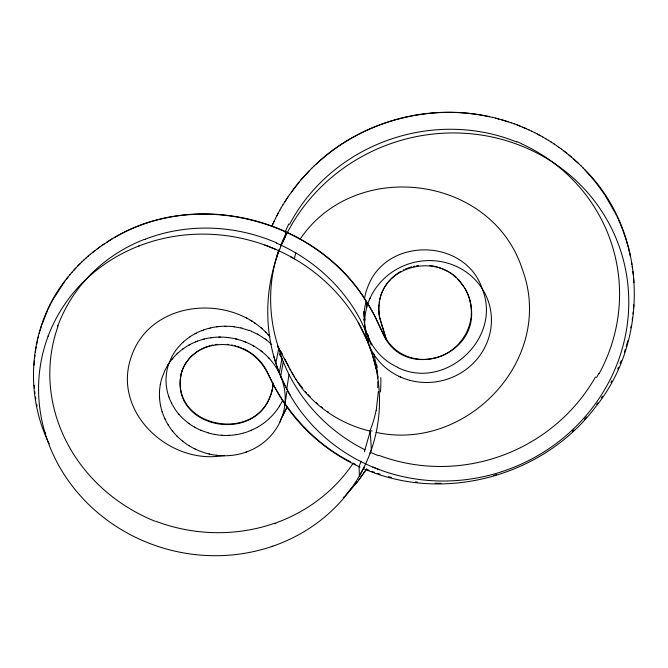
<?xml version="1.0" encoding="UTF-8"?>
<svg xmlns="http://www.w3.org/2000/svg" width="668" height="668" viewBox="0 0 668 668"><rect width="100%" height="100%" fill="white"/><g stroke="black" fill="none" stroke-linecap="round" stroke-linejoin="round"><path stroke-width="1" d="M378.806 308.7L378.773 307.606M378.823 307.99L378.881 305.476M378.364 391.431L376.209 410.678M378.839 307.28L378.94 304.775M159.502 391.648L159.56 390.696M273.078 383.691L273.12 382.981M34.068 365.179L34.394 360.611M273.028 384.392L273.17 383.215M633.606 307.831L633.832 304.8M272.97 385.102L273.12 383.925M378.981 305.151L379.541 300.55M272.895 385.812L273.062 384.626M633.014 313.868L633.231 311.856M34.652 357.881L34.97 355.142M272.987 385.336L272.703 387.215M272.895 386.037L272.594 387.916M632.22 319.872L632.504 317.876M35.329 352.42L35.738 349.698M379.232 303.03C383.624 263.827 440.897 252.304 462.206 284.426M290.196 395.297L286.747 389.06L288.985 374.715M284.768 405.451L286.923 391.481M35.888 348.796L36.197 346.984M272.469 388.617L272.686 387.44M160.303 384.659L160.487 383.683M283.324 361.388L280.677 376.193A63.385 59.268 15.2 0 1 282.773 382.012L284.167 387.674A63.109 59.018 15.1 0 1 285.152 395.907A63.159 59.06 15.1 0 1 202.412 452.061L198.889 450.733A63.159 59.06 15.1 0 1 161.982 377.821L164.979 370.256A63.159 59.06 15.1 0 1 217.309 337.148A63.159 59.06 15.1 0 1 274.832 365.479L275.792 366.924A62.909 58.826 15.1 0 1 279.232 373.011L281.954 358.649L279.099 353.781M180.861 375.491C171.993 427.462 253.89 443.043 270.431 395.648M630.842 327.838L631.227 325.85M272.335 389.319L272.561 388.141M281.078 377.136L280.677 376.193A180.836 172.695 -18.8 0 1 276.836 366.139L275.834 363.141L278.773 348.379C268.002 316.473 267.693 280.977 279.182 249.222M36.698 344.279L37.066 342.475M295.765 252.454L294.438 258.867L290.647 256.721M272.185 390.012L272.427 388.834M379.691 299.849L380.192 297.769M37.258 341.573L37.658 339.778M180.778 375.299L181.663 372.226M272.026 390.705L272.285 389.527M276.135 259.743L276.535 258.032M38.076 337.991L38.51 336.204M370.08 431.703L370.222 431.119L371.358 449.723L370.047 453.363M181.304 373.521C168.987 427.645 254.291 444.88 270.682 394.98M271.859 391.398L272.126 390.221M276.727 257.18L278.055 252.053M369.93 432.296L364.377 451.651M271.676 392.083L271.951 390.914M627.887 340.613L626.217 346.425M39.212 333.524L39.713 331.754M271.484 392.767L271.767 391.598M181.262 373.345L181.863 371.583M380.384 297.076L381.511 293.678M39.963 330.869L41.608 325.575M271.575 392.283L270.832 394.796M271.367 392.959L270.59 395.464M181.646 372.051L182.072 370.94M624.355 352.186L625.306 349.314M41.9 324.706L47.695 310.052M181.855 371.408L182.531 369.671M361.129 461.12L359.075 466.623L359.367 475.975L364.085 467.157M57.548 326.051L57.815 325.349M182.08 370.773L182.773 369.045M48.121 336.229L48.397 335.495M280.368 245.991L286.405 232.205L285.102 237.015L282.222 243.269A181.345 173.171 -18.8 0 0 273.905 356.77L274.022 357.171M287.232 406.578L282.314 416.69M287.156 407.062L280.251 420.389M620.079 363.492L621.215 360.695M182.556 369.504L183.032 368.419M381.779 293.01L382.939 290.38M369.337 299.815L370.222 297.819M182.815 368.886L183.299 367.801M285.011 232.172L288.76 223.997M282.222 243.269L285.436 236.33A181.345 173.171 -18.8 0 1 524.689 147.294L529.507 149.423A181.345 173.171 -18.8 0 1 607.229 385.102L604.782 389.402A181.345 173.171 -18.8 0 1 379.482 469.704L372.769 467.066A181.345 173.171 -18.8 0 1 281.128 377.253M272.093 225.659L274.197 221.041M272.001 225.943L275.525 218.294M617.675 369.037L618.493 367.191M183.082 368.26L183.583 367.183M280.168 421.55L279.884 422.159M48.088 309.209L50.952 303.356M183.366 367.642L183.875 366.573M364.127 467.074L363.976 467.383M183.658 367.033L184.493 365.363M275.433 218.57L278.322 212.85M383.257 289.737L383.582 289.094M276.811 215.831L279.792 210.161M51.378 302.52L52.254 300.876M598.87 373.345L596.549 377.57M610.894 382.53L611.855 380.76M184.276 365.822L185.153 364.177M52.697 300.057L64.896 281.103M383.925 288.459L384.643 287.198M279.708 210.428L281.311 207.489M184.602 365.229L185.863 363.008M281.228 207.756L282.873 204.842M282.789 205.101L287.841 197.043M185.295 364.052L187.007 361.313M385.01 286.58L386.196 284.752M167.902 364.97L168.503 364.035M284.401 202.471L289.595 194.488M365.204 470.748L366.189 469.245M366.707 469.061L357.28 482.212L345.323 495.664M186.021 362.899L189.127 358.607M601.375 397.928L602.503 396.266M364.703 471.491L360.553 477.353M289.52 194.73L298.988 182.13M300.132 239.152C355.176 157.573 491.882 174.749 522.334 269.313C555.659 358.766 467.141 452.37 376.092 432.371M386.613 284.159L387.473 282.99M291.315 192.2L301.001 179.742L309.459 170.507M596.691 404.466L597.893 402.854M358.925 479.507L360.01 478.071M187.616 360.662C201.001 343.118 227.504 340.087 246.15 350.616C259.034 357.063 266.833 369.863 272.344 382.647C290.672 419.813 322.218 450.157 360.052 467.057M66.241 279.199L70.198 274.423M68.386 276.619C29.86 322.327 22.879 390.504 49.223 443.844M357.263 481.628L347.21 493.134M172.085 359.15L172.828 358.265M388.384 281.846L390.805 279.107M69.823 274.773L72.052 272.252M300.942 179.968L311.672 168.278M71.685 272.594L75.876 268.002M584.517 419.17L586.529 416.932M189.587 358.081L191.015 356.57M73.58 270.456L79.876 263.868M77.496 266.256L81.93 261.856M391.323 278.589L394.596 275.625M343.402 497.568L344.688 496.307M311.63 168.486L313.927 166.09M191.507 356.077L196.951 351.644M81.571 262.19L84.026 259.877M177.02 353.848L177.897 353.038M313.885 166.29C360.069 121.167 429.941 102.179 492.642 117.459M269.388 418.36L269.571 418.193A62.299 61.406 -7 0 0 274.807 412.674L274.94 412.465A62.433 61.523 -7.8 0 0 279.541 406.069M572.451 431.244L573.929 429.883M83.667 260.211L86.155 257.931M316.181 164.128C361.764 121.501 428.572 103.273 489.494 116.758M183.374 341.991L184.234 341.223A60.203 53.933 3.7 0 1 188.885 337.532L189.912 336.897M85.805 258.257L88.326 256.019M87.976 256.345L90.539 254.141M90.188 254.466L95.065 250.492M92.443 252.621L99.741 246.993M395.172 275.158L399.414 272.168M97.044 249.039L104.55 243.645M182.648 349.147L183.658 348.42M101.795 245.615L112.007 238.927M197.544 351.251L198.755 350.491M106.671 242.342C190.522 186.272 315.229 216.657 366.991 302.32M400.048 271.784L400.691 271.408M199.373 350.124L199.991 349.765M114.236 237.741C198.262 188.242 316.69 219.755 367.024 302.704M188.902 345.122L190.038 344.504M195.089 333.791L196.2 333.215M200.617 349.422L201.26 349.088M201.903 348.763L202.554 348.445M403.322 269.997L403.998 269.672M203.206 348.137L205.894 347.026M251.176 430.175L250.325 430.534M405.359 269.054L406.052 268.761M195.724 341.841L197.578 341.114M138.485 246.141L139.537 245.74M144.288 239.678L145.298 239.286M201.803 330.71L203.631 330.034M406.745 268.478L407.447 268.21M246.592 451.927L245.724 452.236M275.834 523.428L274.89 523.77M408.156 267.951L409.576 267.459M206.579 346.776L207.973 346.3M272.736 546.215L271.751 546.549M493.819 475.457L496.675 474.606M410.294 267.233L411.747 266.816M208.675 346.082L210.094 345.673M203.03 339.361L204.375 339.018M209 328.389L210.32 328.055M413.208 266.449L414.686 266.123M211.531 345.314L212.983 344.997M236.581 434.425L236.13 434.501M416.181 265.847L418.427 265.522M224.49 455.359C170.332 465.972 111.631 412.482 131.245 356.937C150.383 299.064 233.19 292.826 269.93 336.747M210.762 337.766L212.182 337.574M215.188 344.613L217.417 344.329M216.591 326.877L217.985 326.694M229.374 435.21L228.94 435.227M224.515 326.243L225.959 326.226M218.828 337.098L220.298 337.089M441.022 483.315L435.102 483.298M224.147 455.785L223.705 455.785M222.168 435.177L221.634 435.144M227.145 337.449L228.656 337.624M227.262 344.321L228.782 344.496M216.758 455.342L216.282 455.284M234.134 326.702L232.664 326.543A60.362 52.68 0.7 0 0 225.959 326.285M415.463 481.929L417.416 482.154M429.825 265.522L432.847 265.981M214.979 434.342L214.495 434.258M231.813 344.989L232.564 345.139M433.599 266.131L435.093 266.457M240.956 327.854L242.426 328.197M370.206 430.593L372.151 431.044M209.451 454.09L208.959 453.973M235.637 338.893L237.148 339.269M492.433 117.317L498.887 119.029M370.239 431.127C347.752 425.825 326.744 414.218 310.536 397.71C295.256 383.532 287.916 363.784 277.429 346.316M495.564 118.077L508.139 121.776M388.509 476.693L391.356 477.436M234.81 345.665L235.554 345.865M436.571 266.833L438.041 267.258M208.107 432.747L204.667 431.645A61.882 57.498 -9 0 1 201.394 430.459L200.851 430.159M501.768 119.747L511.187 122.795M237.04 346.3L241.399 347.853M377.278 473.286L380.067 474.196M438.776 267.484L440.22 267.977M510.953 122.645L514.21 123.864M264.804 245.039L275.55 249.314M249.264 330.276L251.485 331.128M371.759 471.316L374.506 472.318M513.976 123.714L520.205 126.143M378.814 469.454L372.769 467.066M244.187 341.515L246.475 342.442M440.938 268.244L441.648 268.519M516.974 124.824L526.1 128.632M378.422 455.726L370.197 452.244M366.298 469.186L369.02 470.272M363.626 468.635C442.692 503.555 542.408 476.752 594.578 408.181C651.049 339.678 647.392 229.809 582.83 167.735M442.358 268.812L448.512 271.893M516.773 141.516L521.424 143.578M522.919 127.212L529.014 129.943M276.686 243.202L277.379 243.503A166.683 155.009 19.9 0 1 360.01 319.062L366.306 332.071L371.208 345.072M400.917 377.211L398.955 376.326M397.627 367.483C444.946 390.889 502.127 338.801 482.455 289.486C466.247 238.392 387.473 236.196 368.151 285.946A60.546 57.991 -4.4 0 0 364.377 299.03M242.818 348.462C253.139 353.03 261.889 361.163 266.916 371.299C283.983 409.476 312.9 442.65 350.391 461.78M528.764 129.784L531.903 131.312M195.574 449.263L194.989 448.988M531.644 131.153L534.767 132.723M352.988 463.116L355.61 464.41M365.12 449.84C325.291 430.092 293.143 394.12 279.667 351.585M534.509 132.556L540.412 135.688M257.447 333.908L258.808 334.651M537.339 134.017L543.193 137.241M246.292 317.859L247.502 318.519M252.638 345.431L254.049 346.233M195.031 427.295L194.53 427.011M542.917 137.074L545.948 138.835M545.664 138.668L548.67 140.48M189.111 445.74L188.526 445.381M251.084 320.615L252.262 321.35M548.386 140.313L551.359 142.175M449.163 272.293L451.71 273.98M551.067 142L554.014 143.904M553.722 143.729L556.636 145.682M254.558 322.869L255.694 323.654M327.095 411.229L328.714 412.356M556.344 145.499L559.233 147.503M189.211 423.596L188.735 423.245M558.932 147.319L561.788 149.365M265.263 338.86L266.524 339.828M561.487 149.181L566.798 153.222M260.77 350.725L262.09 351.752M452.937 274.89L456.444 277.838M564.009 151.085L571.666 157.231M183.09 441.54L182.531 441.097M320.799 406.478L322.343 407.705M568.944 155.009L578.68 163.551M261.155 327.829L262.207 328.714M316.29 402.654L317.768 403.948M573.728 159.101L580.943 165.731M183.783 419.178L183.85 419.245A61.848 56.613 -4.8 0 0 188.593 423.278M265.263 331.462L266.248 332.405M177.604 436.713L177.078 436.187M580.617 165.522L583.164 167.952M457.547 278.898L463.534 286.288M310.578 397.226L307.864 394.37M268.302 357.438L269.463 358.683M268.169 334.334L269.112 335.328M585.009 169.989L595.263 181.754L604.423 194.313M305.243 391.431L306.537 392.909M179.074 414.335L178.598 413.776M172.736 431.328L172.244 430.718M302.721 388.409L297.978 382.121M462.498 284.677L464.761 288.209M295.774 378.856L296.859 380.493M277.521 345.89L279.675 349.272M604.983 195.181L615.286 213.034M168.536 425.458L168.161 424.848M294.705 377.203L291.682 372.126M464.202 287.198L465.153 288.868M367.525 303.155L374.765 315.997L381.912 330.785M367.55 303.548C378.923 319.379 382.004 342.091 399.89 352.712C409.734 358.875 422.001 360.837 433.332 358.407C456.995 353.94 474.647 329.524 470.898 305.618M464.995 288.501L465.529 289.528M280.36 350.424L282.314 353.956M358.24 322.477L367.817 342.066M465.371 289.161L465.897 290.196M289.803 368.703L290.73 370.406M465.738 289.829L466.256 290.864M286.747 389.06L280.852 376.602M288.918 367.008L284.969 359.175M466.097 290.496L466.932 292.233M171.567 403.121L171.217 402.42A61.673 55.686 1.1 0 1 168.904 397.001M615.737 213.952L616.639 215.797M165.079 419.162L164.72 418.402M617.082 216.733L617.95 218.586M466.773 291.858L467.258 292.918M381.962 331.211C401.501 382.989 480.693 357.647 470.79 304.867M363.885 319.546L364.503 320.907M618.376 219.521L620.021 223.279M467.099 292.551L467.567 293.611M467.408 293.244L467.867 294.312M280.735 376.326L280.677 376.193A181.237 173.07 -18.8 0 1 276.143 364.102L274.815 359.885M467.709 293.937L468.159 295.014M620.422 224.223L622.701 229.934M367.943 342.367L367.759 341.924A171.342 159.869 16.3 0 0 81.705 283.583A171.342 159.869 16.3 0 0 165.697 548.795A171.342 159.869 16.3 0 0 375.641 366.807L372.21 354.19M367.826 341.899L368.06 342.667M368.026 342.475L371.851 353.08M368.126 342.759L368.661 344.17L367.984 334.852M467.992 294.638L468.435 295.724M44.222 430.643L45.215 433.206M368.444 343.602L366.181 336.204M369.337 345.924L371.233 351.226M468.268 295.348L468.702 296.433M623.052 230.894L625.407 237.658M468.535 296.058L468.953 297.151M168.946 396.984L168.678 396.216A61.59 55.519 2.3 0 1 167.117 390.605L166.975 389.778A61.498 55.377 3.4 0 1 166.173 384.067L166.123 383.198A61.389 55.252 4.3 0 1 166.09 377.478L166.157 376.577A61.264 55.135 5 0 1 166.883 370.924L167.067 370.005A61.122 55.01 5.4 0 1 168.536 364.503L171.501 357.405A60.788 54.709 5.5 0 1 174.373 352.437L174.974 351.56A60.596 54.5 5.1 0 1 178.49 346.959L179.233 346.141A60.404 54.25 4.5 0 1 183.341 341.966M367.283 334.25L370.339 341.448A61.648 59.018 -28.5 0 0 397.727 367.3M468.786 296.776L469.195 297.878M162.407 412.548L162.14 411.722M371.55 352.17L372.151 354.007M275.834 363.141L273.688 355.969M469.028 297.494L469.429 298.596M625.732 238.626L628.029 246.467M386.755 340.738L379.917 318.628M386.229 339.286L379.8 318.193M372.527 355.201L374.581 362.415A137.483 129.024 13.4 0 1 375.533 366.306L376.009 368.46M469.262 298.22L470.047 300.792M274.698 359.501L274.473 358.724M274.356 358.34L274.13 357.555M469.479 298.947L470.23 301.535M373.671 353.255L376.435 365.605L377.954 377.186M628.304 247.452L630.408 256.37M379.841 318.586L379.541 316.857M470.063 301.151L470.831 304.508M470.23 301.886L470.957 305.259M36.732 404.282L37.091 406.069M160.571 405.693L160.403 404.816M379.766 318.252L379.608 317.25M631.561 262.374L631.895 264.378M379.466 316.39L379.591 317.25M379.382 315.855L379.507 316.782M379.29 315.263L379.424 316.248M35.504 397.076L35.771 398.879M632.204 266.382L632.504 268.394M379.199 314.628L379.341 315.655M379.115 313.96L379.249 315.02M379.032 313.267L379.157 314.352M376.752 364.745L376.919 366.156A163.652 154.124 13.3 0 1 377.069 367.567M34.794 391.64L35.003 393.46M632.897 271.417L633.239 274.448M378.956 312.566L379.073 313.659M378.898 311.864L379.006 312.958M633.606 278.489L633.89 282.539M34.21 385.277L34.427 388.008M366.264 301.493L366.707 307.464M159.602 398.696L159.535 397.769M378.94 312.248L378.806 310.445M378.89 311.538L378.781 309.735M378.764 309.025L378.823 310.127M378.764 308.315L378.814 309.409M282.606 400.483A62.441 61.389 -12.4 0 1 279.6 405.86M269.413 418.435A62.149 61.189 -8.7 0 1 263.71 423.145M263.468 423.362A62.032 60.913 -11 0 1 257.38 427.253M257.08 427.445A61.965 60.588 -13 0 1 251.277 430.284M250.341 430.701A61.915 60.203 -14.3 0 1 243.745 432.981M243.336 433.106A61.89 59.794 -14.6 0 1 236.614 434.601M236.155 434.676A61.882 59.36 -14.3 0 1 229.383 435.386M228.882 435.411A61.882 58.918 -13.5 0 1 222.152 435.352M221.617 435.319A61.882 58.475 -12.4 0 1 215.012 434.517M214.453 434.417A61.882 58.049 -11.1 0 1 208.049 432.897M200.784 430.275A61.882 57.273 -8 0 1 195.031 427.445M194.463 427.119A61.865 56.93 -6.4 0 1 189.136 423.687M183.249 418.828A61.823 56.337 -3.3 0 1 178.999 414.385M178.523 413.818A61.782 56.087 -1.7 0 1 174.891 408.966L174.54 408.298A61.732 55.87 -0.3 0 1 171.509 403.146M189.871 336.839A60.011 53.565 2.9 0 1 195.039 333.733M196.158 333.14A59.861 53.156 2 0 1 201.761 330.627M203.598 329.95A59.769 52.739 1.3 0 1 208.967 328.305M210.295 327.988A59.786 52.463 0.9 0 1 216.582 326.802M217.985 326.669A59.97 52.38 0.7 0 1 224.506 326.209M234.109 326.886A60.955 53.507 0.5 0 1 240.906 328.03M242.325 328.514A61.656 54.876 -0.3 0 1 249.139 330.56M251.335 331.437A62.174 56.646 -3.1 0 1 257.272 334.184M258.625 334.935A62.066 57.765 -8.3 0 1 265.079 339.077M266.423 339.937A61.139 57.941 -18.3 0 1 271.659 344.563M367.049 334.309A61.69 56.17 24.7 0 1 366.198 301.477M365.029 320.122A60.546 57.991 -4.4 0 1 363.784 311.572M376.051 410.645A178.439 144.48 14.4 0 1 369.897 431.002M380.793 377.595A163.318 129.843 29.6 0 1 380.434 391.916M145.248 239.177A166.549 154.742 19.9 0 1 276.794 242.952M58.007 325.425A166.274 153.673 19.1 0 1 144.179 239.445M154.984 521.207A165.547 152.488 16.4 0 1 58.032 326.218M274.665 523.228A164.612 153.314 10.9 0 1 155.778 521.249M352.854 463.684A164.002 153.982 11.4 0 1 275.642 522.986M377.362 370.824A163.652 154.124 13.3 0 1 377.487 372.527M377.671 375.917A163.652 154.124 13.3 0 1 377.762 378.464M377.821 381.854A163.652 154.124 13.3 0 1 377.721 387.774M289.603 224.356A172.62 159.66 -17.2 0 1 516.556 141.95M521.349 143.72A174.607 168.453 -12.4 0 1 599.204 373.512M595.48 377.002A174.047 168.244 -21 0 1 378.622 455.234M279.909 351.527A43.696 15.556 73.1 0 1 279.024 348.37M410.085 380.376A63.577 60.763 -15.1 0 0 489.669 305.919A63.577 60.763 -15.1 0 0 384.367 278.322A63.577 60.763 -15.1 0 0 410.085 380.376"/></g></svg>
